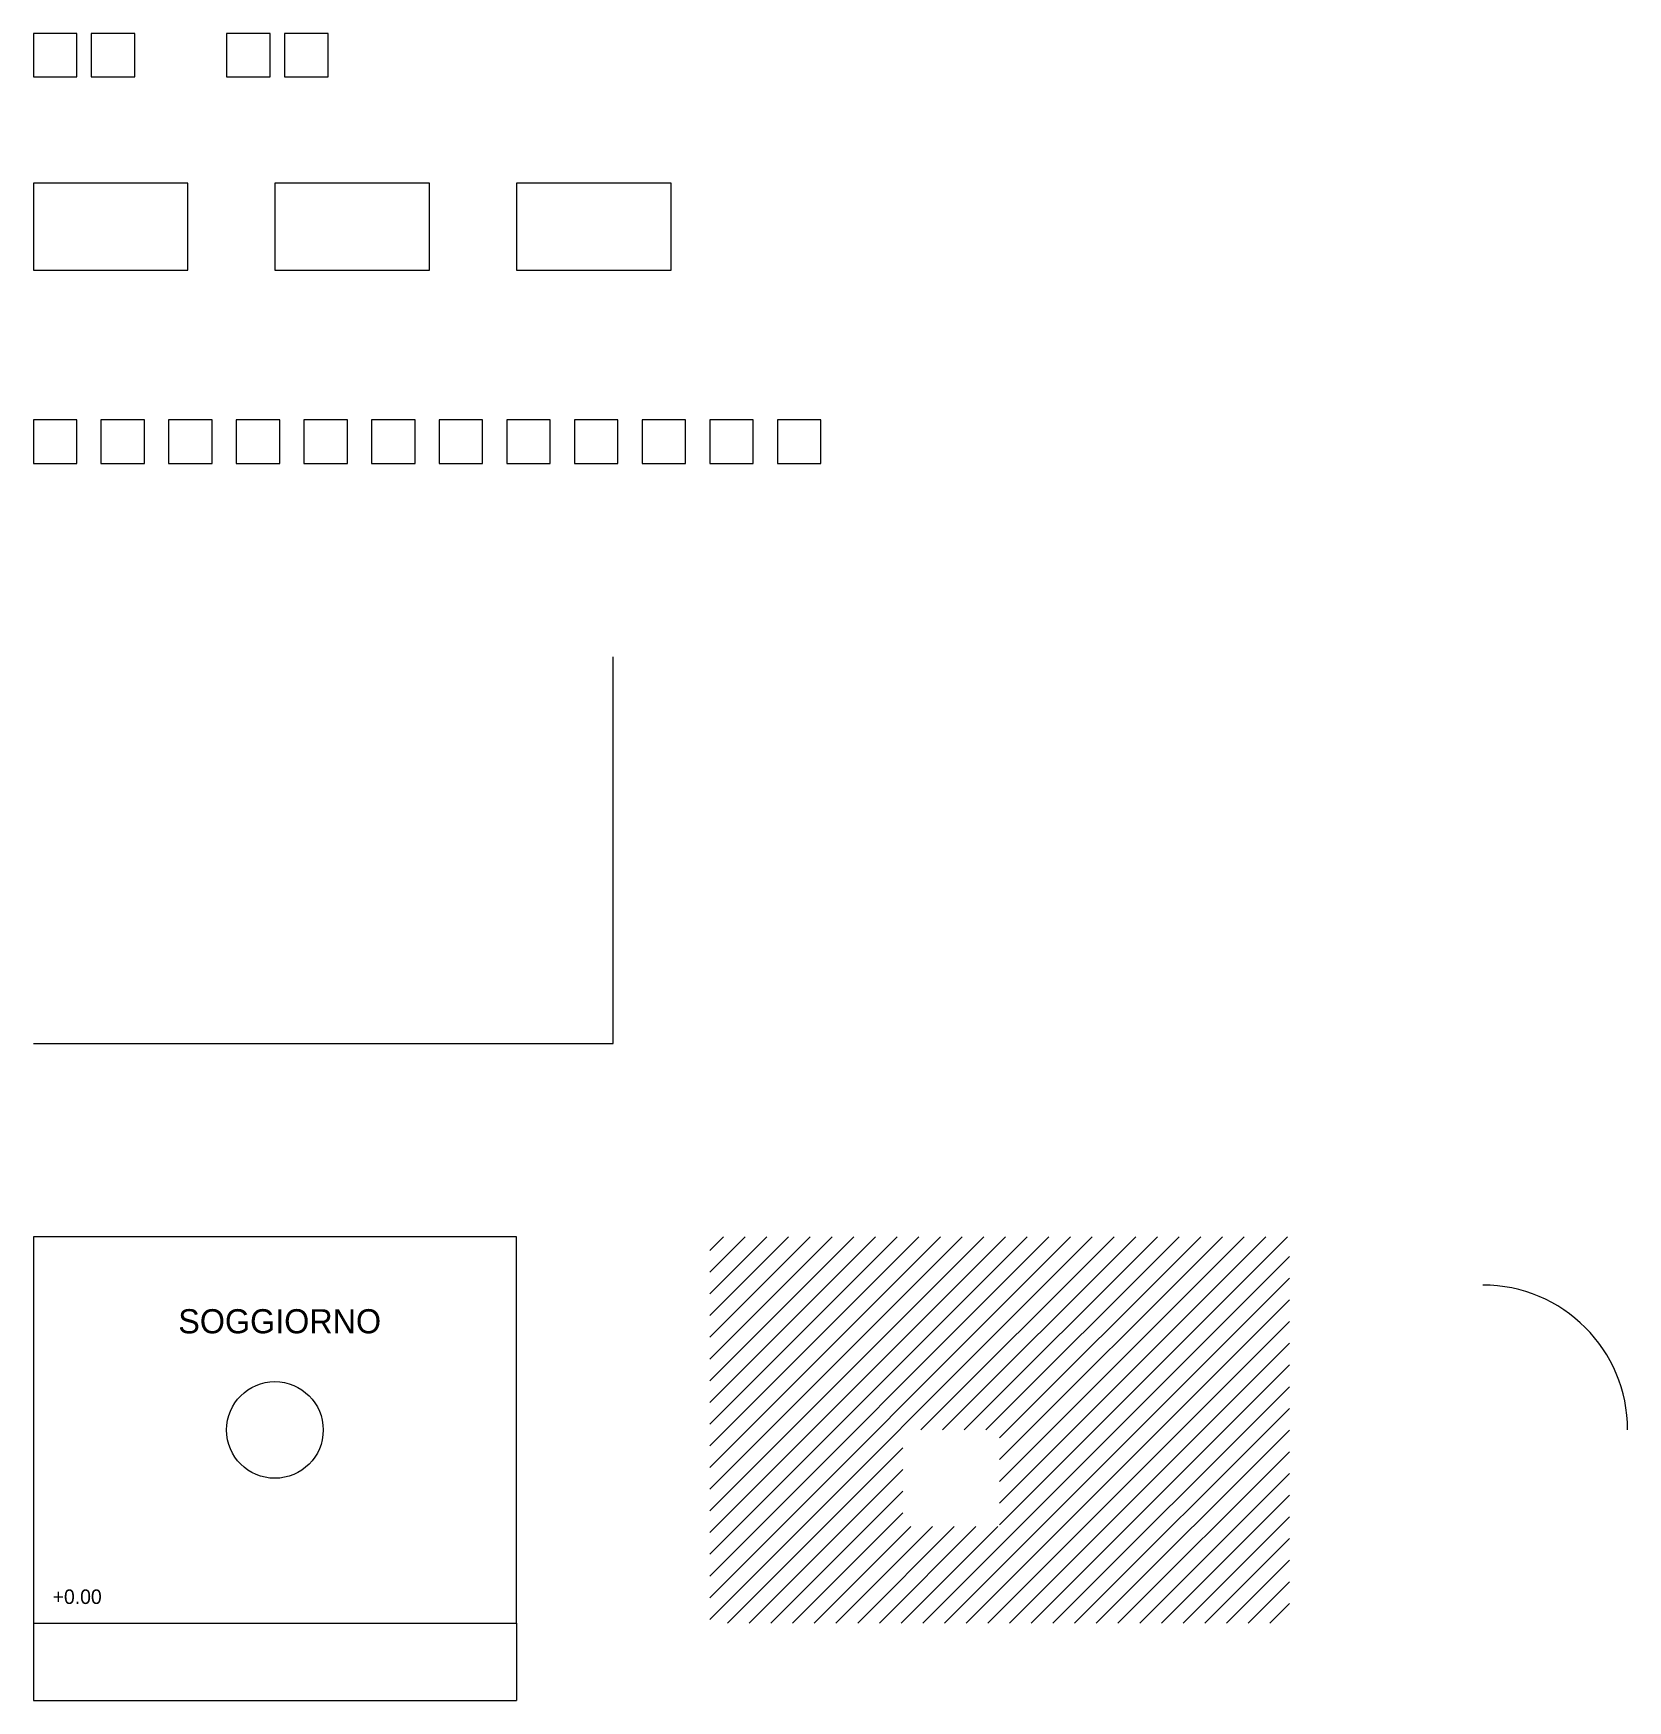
# Model space of a CAD drawing. Header units: millimetres. Extents: x 0 to 16500, y -800 to 16450.
import ezdxf

# ---------------------------------------------------------------- set-up
doc = ezdxf.new("R2010")
doc.units = ezdxf.units.MM
doc.linetypes.add('DASHED', pattern=[1.524, 1.27, -0.254])
for name, color, linetype in [('ARREDI', 5, 'CONTINUOUS'), ('MURI', 1, 'CONTINUOUS'), ('PAVIMENTO', 8, 'CONTINUOUS'), ('QUOTE', 2, 'CONTINUOUS'), ('TESTI', 7, 'CONTINUOUS'), ('TUBI', 3, 'DASHED')]:
    doc.layers.add(name, color=color, linetype=linetype)
doc.styles.add('OpenSansCondensed-Light', font='OpenSansCondensed-Light.ttf')
doc.dimstyles.new('EZDXF', dxfattribs={"dimtxt": 0.25, "dimasz": 0.175, "dimexe": 0.375, "dimexo": 0.125, "dimgap": 0.1, "dimtad": 1, "dimlfac": 100, "dimzin": 12, "dimdsep": 46, "dimtxsty": 'OpenSansCondensed-Light', "dimblk": 'ARCHTICK', "dimcen": 2.5, "dimazin": 3, "dimtfac": 0.5, "dimtmove": 2, "dimatfit": 3})

# ---------------------------------------------------------------- blocks, each defined once
blk = doc.blocks.new('SEDIA')
blk.add_lwpolyline([(0, 0), (450, 0), (450, 450), (0, 450)], close=True)
blk = doc.blocks.new('TAVOLO')
blk.add_lwpolyline([(0, 0), (1600, 0), (1600, 900), (0, 900)], close=True)
blk = doc.blocks.new('GRUPPO')
for p in [(0, 0), (600, 0)]:
    blk.add_blockref('SEDIA', p)
blk = doc.blocks.new('_ARCHTICK')
at = {"color": 0, "linetype": 'BYBLOCK', "const_width": 0.15}
blk.add_lwpolyline([(-0.5, -0.5), (0.5, 0.5)], dxfattribs=at)

msp = doc.modelspace()

# ---------------------------------------------------------------- hatches: boundary and pattern name
at = {"layer": 'PAVIMENTO'}
h = msp.add_hatch(dxfattribs=at)
h.set_pattern_fill('ANSI31', scale=50)
h.paths.add_polyline_path([(7000, 0), (13000, 0), (13000, 4000), (7000, 4000)])
h.paths.add_polyline_path([(9000, 1000), (10000, 1000), (10000, 2000), (9000, 2000)], flags=16)

# ---------------------------------------------------------------- linework, layer by layer
at = {"layer": 'MURI'}
msp.add_lwpolyline([(0, 0), (5000, 0), (5000, 4000), (0, 4000)], close=True, dxfattribs=at)
msp.add_circle((2500, 2000), 500, dxfattribs=at)
msp.add_arc((15000, 2000), 1500, 0, 90, dxfattribs=at)
at = {"layer": 'TUBI'}
for p, q in [((6000, 6000), (6000, 10000)), ((0, 6000), (6000, 6000))]:
    msp.add_line(p, q, dxfattribs=at)

# ---------------------------------------------------------------- block references
at = {"layer": 'ARREDI'}
for name, p in [('GRUPPO', (0, 16000)), ('GRUPPO', (2000, 16000)), ('TAVOLO', (0, 14000)), ('TAVOLO', (2500, 14000)), ('TAVOLO', (5000, 14000)), ('SEDIA', (0, 12000)), ('SEDIA', (700, 12000)), ('SEDIA', (1400, 12000)), ('SEDIA', (2100, 12000)), ('SEDIA', (2800, 12000)), ('SEDIA', (3500, 12000)), ('SEDIA', (4200, 12000)), ('SEDIA', (4900, 12000)), ('SEDIA', (5600, 12000)), ('SEDIA', (6300, 12000)), ('SEDIA', (7000, 12000)), ('SEDIA', (7700, 12000))]:
    msp.add_blockref(name, p, dxfattribs=at)

# ---------------------------------------------------------------- texts
at = {"layer": 'TESTI'}
for s, height, p in [('SOGGIORNO', 250, (1500, 3000)), ('+0.00', 150, (200, 200))]:
    msp.add_text(s, height=height, dxfattribs=at).set_placement(p)

# ---------------------------------------------------------------- dimensions: what is measured, and where the dimension line sits
at = {"layer": 'QUOTE'}
msp.add_linear_dim(base=(0, -800), p1=(0, 0), p2=(5000, 0), dimstyle='EZDXF', dxfattribs=at).render()

doc.saveas('drawing.dxf')
